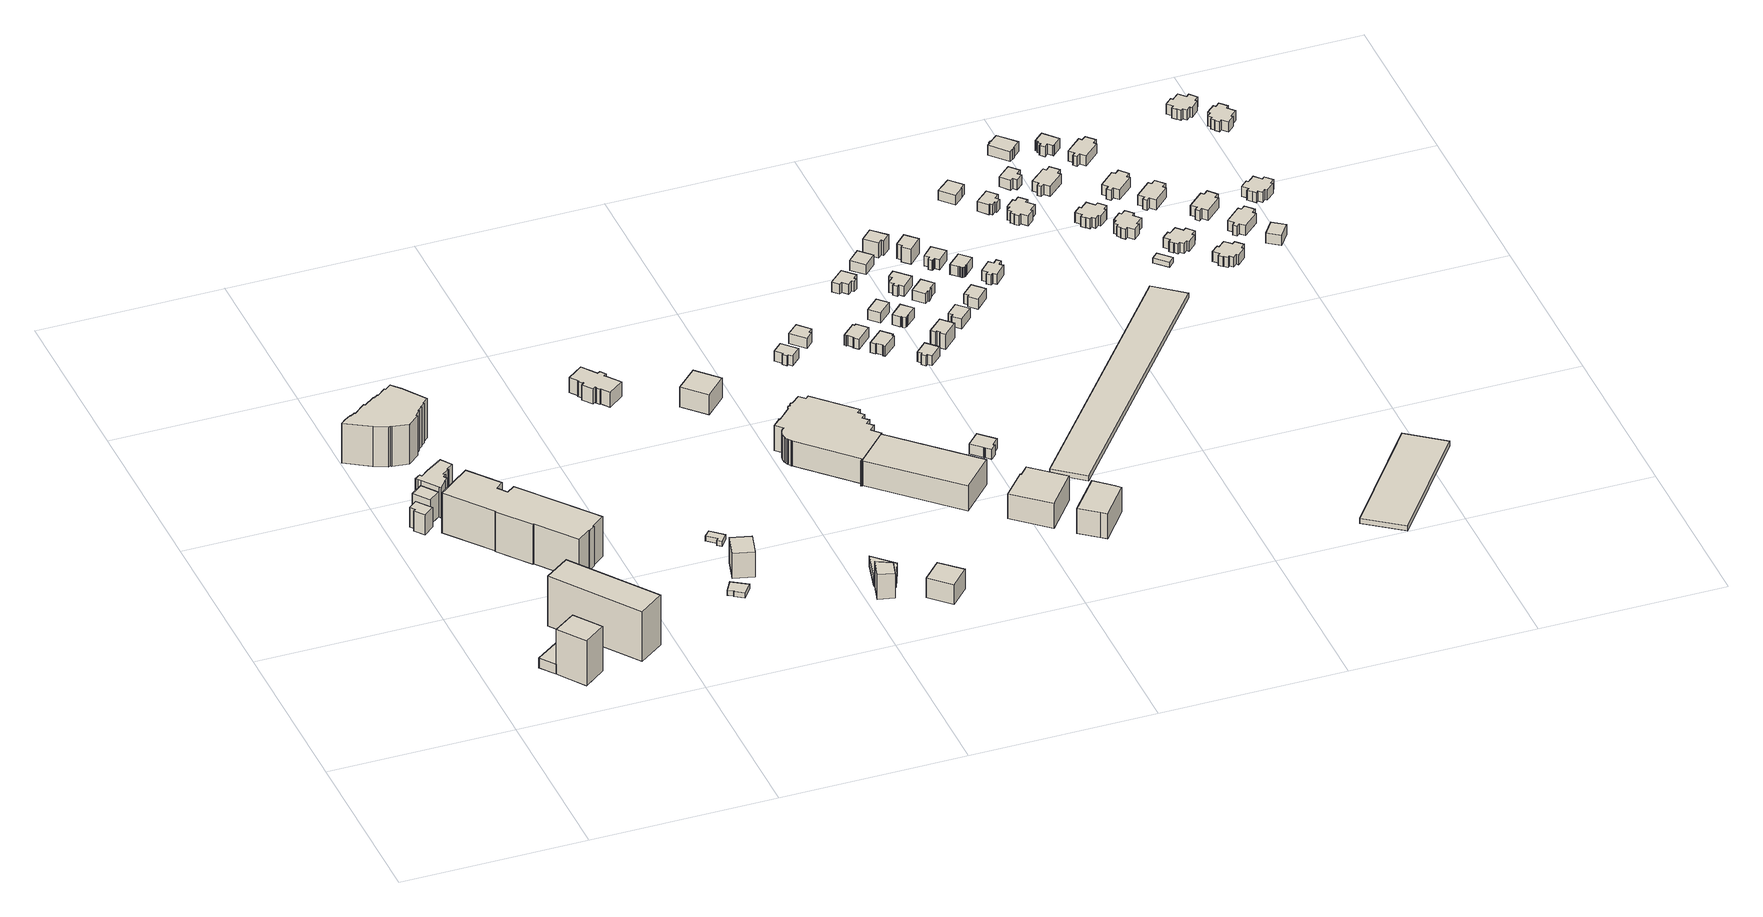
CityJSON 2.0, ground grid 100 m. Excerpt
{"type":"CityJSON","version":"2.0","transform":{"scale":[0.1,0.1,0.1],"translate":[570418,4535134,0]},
"CityObjects":{
"building1":{"type":"Building","geometry":[{"type":"MultiSurface","lod":"1","boundaries":[[[0,1,2,3]],[[0,3,4,5]],[[3,2,6,4]],[[2,1,7,6]],[[1,0,5,7]],[[5,4,6,7]]]}]},
"building2":{"type":"Building","geometry":[{"type":"MultiSurface","lod":"1","boundaries":[[[0,3,8,9]],[[0,9,10,11]],[[9,8,12,10]],[[8,3,13,12]],[[3,0,11,13]],[[11,10,12,13]]]}]},
"building3":{"type":"Building","geometry":[{"type":"MultiSurface","lod":"1","boundaries":[[[14,15,16,17,18,19]],[[14,19,20,21]],[[19,18,22,20]],[[18,17,23,22]],[[17,16,24,23]],[[16,15,25,24]],[[15,14,21,25]],[[21,20,22,23,24,25]]]}]},
"building4":{"type":"Building","geometry":[{"type":"MultiSurface","lod":"1","boundaries":[[[26,27,28,29]],[[26,29,30,31]],[[29,28,32,30]],[[28,27,33,32]],[[27,26,31,33]],[[31,30,32,33]]]}]},
"building5":{"type":"Building","geometry":[{"type":"MultiSurface","lod":"1","boundaries":[[[34,35,36,37]],[[34,37,38,39]],[[37,36,40,38]],[[36,35,41,40]],[[35,34,39,41]],[[39,38,40,41]]]}]},
"building6":{"type":"Building","geometry":[{"type":"MultiSurface","lod":"1","boundaries":[[[42,43,44,45,46,47,48,28,27,49,50,51,52,53,54,55,56,57,58,59]],[[42,59,60,61]],[[59,58,62,60]],[[58,57,63,62]],[[57,56,64,63]],[[56,55,65,64]],[[55,54,66,65]],[[54,53,67,66]],[[53,52,68,67]],[[52,51,69,68]],[[51,50,70,69]],[[50,49,71,70]],[[49,27,72,71]],[[27,28,73,72]],[[28,48,74,73]],[[48,47,75,74]],[[47,46,76,75]],[[46,45,77,76]],[[45,44,78,77]],[[44,43,79,78]],[[43,42,61,79]],[[61,60,62,63,64,65,66,67,68,69,70,71,72,73,74,75,76,77,78,79]]]}]},
"building7":{"type":"Building","geometry":[{"type":"MultiSurface","lod":"1","boundaries":[[[80,81,82,83,84,85,86,87,88,89,90,91,92,93,94,95,96,97,98,99,100,101,102,103,104,105,106,107,108,109,110,111]],[[80,111,112,113]],[[111,110,114,112]],[[110,109,115,114]],[[109,108,116,115]],[[108,107,117,116]],[[107,106,118,117]],[[106,105,119,118]],[[105,104,120,119]],[[104,103,121,120]],[[103,102,122,121]],[[102,101,123,122]],[[101,100,124,123]],[[100,99,125,124]],[[99,98,126,125]],[[98,97,127,126]],[[97,96,128,127]],[[96,95,129,128]],[[95,94,130,129]],[[94,93,131,130]],[[93,92,132,131]],[[92,91,133,132]],[[91,90,134,133]],[[90,89,135,134]],[[89,88,136,135]],[[88,87,137,136]],[[87,86,138,137]],[[86,85,139,138]],[[85,84,140,139]],[[84,83,141,140]],[[83,82,142,141]],[[82,81,143,142]],[[81,80,113,143]],[[113,112,114,115,116,117,118,119,120,121,122,123,124,125,126,127,128,129,130,131,132,133,134,135,136,137,138,139,140,141,142,143]]]}]},
"building8":{"type":"Building","geometry":[{"type":"MultiSurface","lod":"1","boundaries":[[[144,145,146,147,148,149,150,151,152,153,154,155,156,157,158,159]],[[144,159,160,161]],[[159,158,162,160]],[[158,157,163,162]],[[157,156,164,163]],[[156,155,165,164]],[[155,154,166,165]],[[154,153,167,166]],[[153,152,168,167]],[[152,151,169,168]],[[151,150,170,169]],[[150,149,171,170]],[[149,148,172,171]],[[148,147,173,172]],[[147,146,174,173]],[[146,145,175,174]],[[145,144,161,175]],[[161,160,162,163,164,165,166,167,168,169,170,171,172,173,174,175]]]}]},
"building9":{"type":"Building","geometry":[{"type":"MultiSurface","lod":"1","boundaries":[[[176,177,178,179,180,181]],[[176,181,182,183]],[[181,180,184,182]],[[180,179,185,184]],[[179,178,186,185]],[[178,177,187,186]],[[177,176,183,187]],[[183,182,184,185,186,187]]]}]},
"building10":{"type":"Building","geometry":[{"type":"MultiSurface","lod":"1","boundaries":[[[188,189,190,191]],[[188,191,192,193]],[[191,190,194,192]],[[190,189,195,194]],[[189,188,193,195]],[[193,192,194,195]]]}]},
"building11":{"type":"Building","geometry":[{"type":"MultiSurface","lod":"1","boundaries":[[[196,197,198,199,200,201]],[[196,201,202,203]],[[201,200,204,202]],[[200,199,205,204]],[[199,198,206,205]],[[198,197,207,206]],[[197,196,203,207]],[[203,202,204,205,206,207]]]}]},
"building12":{"type":"Building","geometry":[{"type":"MultiSurface","lod":"1","boundaries":[[[208,209,210,211,212,213,214,215,216,217,218,219,220,221,222,223,224,225,226,227]],[[208,227,228,229]],[[227,226,230,228]],[[226,225,231,230]],[[225,224,232,231]],[[224,223,233,232]],[[223,222,234,233]],[[222,221,235,234]],[[221,220,236,235]],[[220,219,237,236]],[[219,218,238,237]],[[218,217,239,238]],[[217,216,240,239]],[[216,215,241,240]],[[215,214,242,241]],[[214,213,243,242]],[[213,212,244,243]],[[212,211,245,244]],[[211,210,246,245]],[[210,209,247,246]],[[209,208,229,247]],[[229,228,230,231,232,233,234,235,236,237,238,239,240,241,242,243,244,245,246,247]]]}]},
"building13":{"type":"Building","geometry":[{"type":"MultiSurface","lod":"1","boundaries":[[[248,249,250,251]],[[248,251,252,253]],[[251,250,254,252]],[[250,249,255,254]],[[249,248,253,255]],[[253,252,254,255]]]}]},
"building14":{"type":"Building","geometry":[{"type":"MultiSurface","lod":"1","boundaries":[[[256,257,258,259,248,251]],[[256,251,260,261]],[[251,248,262,260]],[[248,259,263,262]],[[259,258,264,263]],[[258,257,265,264]],[[257,256,261,265]],[[261,260,262,263,264,265]]]}]},
"building15":{"type":"Building","geometry":[{"type":"MultiSurface","lod":"1","boundaries":[[[266,267,268,269]],[[266,269,270,271]],[[269,268,272,270]],[[268,267,273,272]],[[267,266,271,273]],[[271,270,272,273]]]}]},
"building16":{"type":"Building","geometry":[{"type":"MultiSurface","lod":"1","boundaries":[[[274,275,276,277]],[[274,277,278,279]],[[277,276,280,278]],[[276,275,281,280]],[[275,274,279,281]],[[279,278,280,281]]]}]},
"building17":{"type":"Building","geometry":[{"type":"MultiSurface","lod":"1","boundaries":[[[282,283,284,285,286,287,288,289,290,291,292,293,294,295,296,297,298,299,300,301,302,303,304,305,306,307,308,309,310,311,312,313,314,315,316,317,318,319,320,321,322,323,324]],[[282,324,325,326]],[[324,323,327,325]],[[323,322,328,327]],[[322,321,329,328]],[[321,320,330,329]],[[320,319,331,330]],[[319,318,332,331]],[[318,317,333,332]],[[317,316,334,333]],[[316,315,335,334]],[[315,314,336,335]],[[314,313,337,336]],[[313,312,338,337]],[[312,311,339,338]],[[311,310,340,339]],[[310,309,341,340]],[[309,308,342,341]],[[308,307,343,342]],[[307,306,344,343]],[[306,305,345,344]],[[305,304,346,345]],[[304,303,347,346]],[[303,302,348,347]],[[302,301,349,348]],[[301,300,350,349]],[[300,299,351,350]],[[299,298,352,351]],[[298,297,353,352]],[[297,296,354,353]],[[296,295,355,354]],[[295,294,356,355]],[[294,293,357,356]],[[293,292,358,357]],[[292,291,359,358]],[[291,290,360,359]],[[290,289,361,360]],[[289,288,362,361]],[[288,287,363,362]],[[287,286,364,363]],[[286,285,365,364]],[[285,284,366,365]],[[284,283,367,366]],[[283,282,326,367]],[[326,325,327,328,329,330,331,332,333,334,335,336,337,338,339,340,341,342,343,344,345,346,347,348,349,350,351,352,353,354,355,356,357,358,359,360,361,362,363,364,365,366,367]]]}]},
"building18":{"type":"Building","geometry":[{"type":"MultiSurface","lod":"1","boundaries":[[[321,320,368,369,370,371]],[[321,371,372,329]],[[371,370,373,372]],[[370,369,374,373]],[[369,368,375,374]],[[368,320,330,375]],[[320,321,329,330]],[[329,372,373,374,375,330]]]}]},
"building19":{"type":"Building","geometry":[{"type":"MultiSurface","lod":"1","boundaries":[[[376,377,378,379,380,381,382,383]],[[376,383,384,385]],[[383,382,386,384]],[[382,381,387,386]],[[381,380,388,387]],[[380,379,389,388]],[[379,378,390,389]],[[378,377,391,390]],[[377,376,385,391]],[[385,384,386,387,388,389,390,391]]]}]},
"building20":{"type":"Building","geometry":[{"type":"MultiSurface","lod":"1","boundaries":[[[392,393,394,395,396,397]],[[392,397,398,399]],[[397,396,400,398]],[[396,395,401,400]],[[395,394,402,401]],[[394,393,403,402]],[[393,392,399,403]],[[399,398,400,401,402,403]]]}]},
"building21":{"type":"Building","geometry":[{"type":"MultiSurface","lod":"1","boundaries":[[[404,405,406,407,408,409]],[[404,409,410,411]],[[409,408,412,410]],[[408,407,413,412]],[[407,406,414,413]],[[406,405,415,414]],[[405,404,411,415]],[[411,410,412,413,414,415]]]}]},
"building22":{"type":"Building","geometry":[{"type":"MultiSurface","lod":"1","boundaries":[[[416,417,418,419,420,421,422,423,424,425]],[[416,425,426,427]],[[425,424,428,426]],[[424,423,429,428]],[[423,422,430,429]],[[422,421,431,430]],[[421,420,432,431]],[[420,419,433,432]],[[419,418,434,433]],[[418,417,435,434]],[[417,416,427,435]],[[427,426,428,429,430,431,432,433,434,435]]]}]},
"building23":{"type":"Building","geometry":[{"type":"MultiSurface","lod":"1","boundaries":[[[436,437,438,439,440,441,442,443,444,445,446,447]],[[436,447,448,449]],[[447,446,450,448]],[[446,445,451,450]],[[445,444,452,451]],[[444,443,453,452]],[[443,442,454,453]],[[442,441,455,454]],[[441,440,456,455]],[[440,439,457,456]],[[439,438,458,457]],[[438,437,459,458]],[[437,436,449,459]],[[449,448,450,451,452,453,454,455,456,457,458,459]]]}]},
"building24":{"type":"Building","geometry":[{"type":"MultiSurface","lod":"1","boundaries":[[[460,461,462,463,464,465]],[[460,465,466,467]],[[465,464,468,466]],[[464,463,469,468]],[[463,462,470,469]],[[462,461,471,470]],[[461,460,467,471]],[[467,466,468,469,470,471]]]}]},
"building25":{"type":"Building","geometry":[{"type":"MultiSurface","lod":"1","boundaries":[[[472,473,474,475,476,477,478,479,480,481,482,483]],[[472,483,484,485]],[[483,482,486,484]],[[482,481,487,486]],[[481,480,488,487]],[[480,479,489,488]],[[479,478,490,489]],[[478,477,491,490]],[[477,476,492,491]],[[476,475,493,492]],[[475,474,494,493]],[[474,473,495,494]],[[473,472,485,495]],[[485,484,486,487,488,489,490,491,492,493,494,495]]]}]},
"building26":{"type":"Building","geometry":[{"type":"MultiSurface","lod":"1","boundaries":[[[496,497,498,499,500,501,502,503,504,505]],[[496,505,506,507]],[[505,504,508,506]],[[504,503,509,508]],[[503,502,510,509]],[[502,501,511,510]],[[501,500,512,511]],[[500,499,513,512]],[[499,498,514,513]],[[498,497,515,514]],[[497,496,507,515]],[[507,506,508,509,510,511,512,513,514,515]]]}]},
"building27":{"type":"Building","geometry":[{"type":"MultiSurface","lod":"1","boundaries":[[[516,517,518,519]],[[516,519,520,521]],[[519,518,522,520]],[[518,517,523,522]],[[517,516,521,523]],[[521,520,522,523]]]}]},
"building28":{"type":"Building","geometry":[{"type":"MultiSurface","lod":"1","boundaries":[[[524,525,526,527,528,529,530,531,532,533]],[[524,533,534,535]],[[533,532,536,534]],[[532,531,537,536]],[[531,530,538,537]],[[530,529,539,538]],[[529,528,540,539]],[[528,527,541,540]],[[527,526,542,541]],[[526,525,543,542]],[[525,524,535,543]],[[535,534,536,537,538,539,540,541,542,543]]]}]},
"building29":{"type":"Building","geometry":[{"type":"MultiSurface","lod":"1","boundaries":[[[544,545,546,547,548,549,550,551,552,553]],[[544,553,554,555]],[[553,552,556,554]],[[552,551,557,556]],[[551,550,558,557]],[[550,549,559,558]],[[549,548,560,559]],[[548,547,561,560]],[[547,546,562,561]],[[546,545,563,562]],[[545,544,555,563]],[[555,554,556,557,558,559,560,561,562,563]]]}]},
"building30":{"type":"Building","geometry":[{"type":"MultiSurface","lod":"1","boundaries":[[[564,565,566,567,568,569,570,571]],[[564,571,572,573]],[[571,570,574,572]],[[570,569,575,574]],[[569,568,576,575]],[[568,567,577,576]],[[567,566,578,577]],[[566,565,579,578]],[[565,564,573,579]],[[573,572,574,575,576,577,578,579]]]}]},
"building31":{"type":"Building","geometry":[{"type":"MultiSurface","lod":"1","boundaries":[[[580,581,582,583]],[[580,583,584,585]],[[583,582,586,584]],[[582,581,587,586]],[[581,580,585,587]],[[585,584,586,587]]]}]},
"building32":{"type":"Building","geometry":[{"type":"MultiSurface","lod":"1","boundaries":[[[588,589,590,591,592,593,594,595,596,597]],[[588,597,598,599]],[[597,596,600,598]],[[596,595,601,600]],[[595,594,602,601]],[[594,593,603,602]],[[593,592,604,603]],[[592,591,605,604]],[[591,590,606,605]],[[590,589,607,606]],[[589,588,599,607]],[[599,598,600,601,602,603,604,605,606,607]]]}]},
"building33":{"type":"Building","geometry":[{"type":"MultiSurface","lod":"1","boundaries":[[[608,609,610,611,612,613,614,615]],[[608,615,616,617]],[[615,614,618,616]],[[614,613,619,618]],[[613,612,620,619]],[[612,611,621,620]],[[611,610,622,621]],[[610,609,623,622]],[[609,608,617,623]],[[617,616,618,619,620,621,622,623]]]}]},
"building34":{"type":"Building","geometry":[{"type":"MultiSurface","lod":"1","boundaries":[[[624,625,626,627,628,629]],[[624,629,630,631]],[[629,628,632,630]],[[628,627,633,632]],[[627,626,634,633]],[[626,625,635,634]],[[625,624,631,635]],[[631,630,632,633,634,635]]]}]},
"building35":{"type":"Building","geometry":[{"type":"MultiSurface","lod":"1","boundaries":[[[636,637,638,639,640,641]],[[636,641,642,643]],[[641,640,644,642]],[[640,639,645,644]],[[639,638,646,645]],[[638,637,647,646]],[[637,636,643,647]],[[643,642,644,645,646,647]]]}]},
"building36":{"type":"Building","geometry":[{"type":"MultiSurface","lod":"1","boundaries":[[[648,649,650,651,652,653]],[[648,653,654,655]],[[653,652,656,654]],[[652,651,657,656]],[[651,650,658,657]],[[650,649,659,658]],[[649,648,655,659]],[[655,654,656,657,658,659]]]}]},
"building37":{"type":"Building","geometry":[{"type":"MultiSurface","lod":"1","boundaries":[[[660,661,662,663,664,665]],[[660,665,666,667]],[[665,664,668,666]],[[664,663,669,668]],[[663,662,670,669]],[[662,661,671,670]],[[661,660,667,671]],[[667,666,668,669,670,671]]]}]},
"building38":{"type":"Building","geometry":[{"type":"MultiSurface","lod":"1","boundaries":[[[672,673,674,675,676,677,678,679,680,681,682,683,684,685]],[[672,685,686,687]],[[685,684,688,686]],[[684,683,689,688]],[[683,682,690,689]],[[682,681,691,690]],[[681,680,692,691]],[[680,679,693,692]],[[679,678,694,693]],[[678,677,695,694]],[[677,676,696,695]],[[676,675,697,696]],[[675,674,698,697]],[[674,673,699,698]],[[673,672,687,699]],[[687,686,688,689,690,691,692,693,694,695,696,697,698,699]]]}]},
"building39":{"type":"Building","geometry":[{"type":"MultiSurface","lod":"1","boundaries":[[[700,701,702,703,704,705,706,707,708,709,710,711,712,713,714,715,716]],[[700,716,717,718]],[[716,715,719,717]],[[715,714,720,719]],[[714,713,721,720]],[[713,712,722,721]],[[712,711,723,722]],[[711,710,724,723]],[[710,709,725,724]],[[709,708,726,725]],[[708,707,727,726]],[[707,706,728,727]],[[706,705,729,728]],[[705,704,730,729]],[[704,703,731,730]],[[703,702,732,731]],[[702,701,733,732]],[[701,700,718,733]],[[718,717,719,720,721,722,723,724,725,726,727,728,729,730,731,732,733]]]}]},
"building40":{"type":"Building","geometry":[{"type":"MultiSurface","lod":"1","boundaries":[[[734,735,736,737]],[[734,737,738,739]],[[737,736,740,738]],[[736,735,741,740]],[[735,734,739,741]],[[739,738,740,741]]]}]},
"building41":{"type":"Building","geometry":[{"type":"MultiSurface","lod":"1","boundaries":[[[742,743,744,745,746,747,748,749,750,751,752,753,754,755]],[[742,755,756,757]],[[755,754,758,756]],[[754,753,759,758]],[[753,752,760,759]],[[752,751,761,760]],[[751,750,762,761]],[[750,749,763,762]],[[749,748,764,763]],[[748,747,765,764]],[[747,746,766,765]],[[746,745,767,766]],[[745,744,768,767]],[[744,743,769,768]],[[743,742,757,769]],[[757,756,758,759,760,761,762,763,764,765,766,767,768,769]]]}]},
"building42":{"type":"Building","geometry":[{"type":"MultiSurface","lod":"1","boundaries":[[[770,771,772,773,774,775]],[[770,775,776,777]],[[775,774,778,776]],[[774,773,779,778]],[[773,772,780,779]],[[772,771,781,780]],[[771,770,777,781]],[[777,776,778,779,780,781]]]}]},
"building43":{"type":"Building","geometry":[{"type":"MultiSurface","lod":"1","boundaries":[[[782,783,784,785,786,787,788,789,790,791]],[[782,791,792,793]],[[791,790,794,792]],[[790,789,795,794]],[[789,788,796,795]],[[788,787,797,796]],[[787,786,798,797]],[[786,785,799,798]],[[785,784,800,799]],[[784,783,801,800]],[[783,782,793,801]],[[793,792,794,795,796,797,798,799,800,801]]]}]},
"building44":{"type":"Building","geometry":[{"type":"MultiSurface","lod":"1","boundaries":[[[802,803,804,805,806,807,808,809,810,811,812,813,814,815,816,817,818,819]],[[802,819,820,821]],[[819,818,822,820]],[[818,817,823,822]],[[817,816,824,823]],[[816,815,825,824]],[[815,814,826,825]],[[814,813,827,826]],[[813,812,828,827]],[[812,811,829,828]],[[811,810,830,829]],[[810,809,831,830]],[[809,808,832,831]],[[808,807,833,832]],[[807,806,834,833]],[[806,805,835,834]],[[805,804,836,835]],[[804,803,837,836]],[[803,802,821,837]],[[821,820,822,823,824,825,826,827,828,829,830,831,832,833,834,835,836,837]]]}]},
"building45":{"type":"Building","geometry":[{"type":"MultiSurface","lod":"1","boundaries":[[[838,839,840,841]],[[838,841,842,843]],[[841,840,844,842]],[[840,839,845,844]],[[839,838,843,845]],[[843,842,844,845]]]}]},
"building46":{"type":"Building","geometry":[{"type":"MultiSurface","lod":"1","boundaries":[[[846,847,848,849,850,851,852,853]],[[846,853,854,855]],[[853,852,856,854]],[[852,851,857,856]],[[851,850,858,857]],[[850,849,859,858]],[[849,848,860,859]],[[848,847,861,860]],[[847,846,855,861]],[[855,854,856,857,858,859,860,861]]]}]},
"building47":{"type":"Building","geometry":[{"type":"MultiSurface","lod":"1","boundaries":[[[862,863,864,865,866,867,868,869,870,871,872,873]],[[862,873,874,875]],[[873,872,876,874]],[[872,871,877,876]],[[871,870,878,877]],[[870,869,879,878]],[[869,868,880,879]],[[868,867,881,880]],[[867,866,882,881]],[[866,865,883,882]],[[865,864,884,883]],[[864,863,885,884]],[[863,862,875,885]],[[875,874,876,877,878,879,880,881,882,883,884,885]]]}]},
"building48":{"type":"Building","geometry":[{"type":"MultiSurface","lod":"1","boundaries":[[[886,887,888,889,890,891,892,893,894,895,896,897,898,899,900,901,902,903]],[[886,903,904,905]],[[903,902,906,904]],[[902,901,907,906]],[[901,900,908,907]],[[900,899,909,908]],[[899,898,910,909]],[[898,897,911,910]],[[897,896,912,911]],[[896,895,913,912]],[[895,894,914,913]],[[894,893,915,914]],[[893,892,916,915]],[[892,891,917,916]],[[891,890,918,917]],[[890,889,919,918]],[[889,888,920,919]],[[888,887,921,920]],[[887,886,905,921]],[[905,904,906,907,908,909,910,911,912,913,914,915,916,917,918,919,920,921]]]}]},
"building49":{"type":"Building","geometry":[{"type":"MultiSurface","lod":"1","boundaries":[[[922,923,924,925,926,927,928,929,930,931,932,933]],[[922,933,934,935]],[[933,932,936,934]],[[932,931,937,936]],[[931,930,938,937]],[[930,929,939,938]],[[929,928,940,939]],[[928,927,941,940]],[[927,926,942,941]],[[926,925,943,942]],[[925,924,944,943]],[[924,923,945,944]],[[923,922,935,945]],[[935,934,936,937,938,939,940,941,942,943,944,945]]]}]},
"building50":{"type":"Building","geometry":[{"type":"MultiSurface","lod":"1","boundaries":[[[946,947,948,949]],[[946,949,950,951]],[[949,948,952,950]],[[948,947,953,952]],[[947,946,951,953]],[[951,950,952,953]]]}]},
"building51":{"type":"Building","geometry":[{"type":"MultiSurface","lod":"1","boundaries":[[[954,955,956,957,958,959,960,961,962,963,964,965,966,967,968,969,970,971]],[[954,971,972,973]],[[971,970,974,972]],[[970,969,975,974]],[[969,968,976,975]],[[968,967,977,976]],[[967,966,978,977]],[[966,965,979,978]],[[965,964,980,979]],[[964,963,981,980]],[[963,962,982,981]],[[962,961,983,982]],[[961,960,984,983]],[[960,959,985,984]],[[959,958,986,985]],[[958,957,987,986]],[[957,956,988,987]],[[956,955,989,988]],[[955,954,973,989]],[[973,972,974,975,976,977,978,979,980,981,982,983,984,985,986,987,988,989]]]}]},
"building52":{"type":"Building","geometry":[{"type":"MultiSurface","lod":"1","boundaries":[[[990,991,992,993,994,995,996,997,998,999,1000,1001,1002]],[[990,1002,1003,1004]],[[1002,1001,1005,1003]],[[1001,1000,1006,1005]],[[1000,999,1007,1006]],[[999,998,1008,1007]],[[998,997,1009,1008]],[[997,996,1010,1009]],[[996,995,1011,1010]],[[995,994,1012,1011]],[[994,993,1013,1012]],[[993,992,1014,1013]],[[992,991,1015,1014]],[[991,990,1004,1015]],[[1004,1003,1005,1006,1007,1008,1009,1010,1011,1012,1013,1014,1015]]]}]},
"building53":{"type":"Building","geometry":[{"type":"MultiSurface","lod":"1","boundaries":[[[1016,1017,1018,1019,1020,1021,1022,1023,1024,1025,1026,1027,1028,1029,1030,1031,1032,1033]],[[1016,1033,1034,1035]],[[1033,1032,1036,1034]],[[1032,1031,1037,1036]],[[1031,1030,1038,1037]],[[1030,1029,1039,1038]],[[1029,1028,1040,1039]],[[1028,1027,1041,1040]],[[1027,1026,1042,1041]],[[1026,1025,1043,1042]],[[1025,1024,1044,1043]],[[1024,1023,1045,1044]],[[1023,1022,1046,1045]],[[1022,1021,1047,1046]],[[1021,1020,1048,1047]],[[1020,1019,1049,1048]],[[1019,1018,1050,1049]],[[1018,1017,1051,1050]],[[1017,1016,1035,1051]],[[1035,1034,1036,1037,1038,1039,1040,1041,1042,1043,1044,1045,1046,1047,1048,1049,1050,1051]]]}]},
"building54":{"type":"Building","geometry":[{"type":"MultiSurface","lod":"1","boundaries":[[[1052,1053,1054,1055,1056,1057,1058,1059,1060,1061,1062,1063]],[[1052,1063,1064,1065]],[[1063,1062,1066,1064]],[[1062,1061,1067,1066]],[[1061,1060,1068,1067]],[[1060,1059,1069,1068]],[[1059,1058,1070,1069]],[[1058,1057,1071,1070]],[[1057,1056,1072,1071]],[[1056,1055,1073,1072]],[[1055,1054,1074,1073]],[[1054,1053,1075,1074]],[[1053,1052,1065,1075]],[[1065,1064,1066,1067,1068,1069,1070,1071,1072,1073,1074,1075]]]}]},
"building55":{"type":"Building","geometry":[{"type":"MultiSurface","lod":"1","boundaries":[[[1076,1077,1078,1079,1080,1081,1082,1083,1084,1085,1086,1087]],[[1076,1087,1088,1089]],[[1087,1086,1090,1088]],[[1086,1085,1091,1090]],[[1085,1084,1092,1091]],[[1084,1083,1093,1092]],[[1083,1082,1094,1093]],[[1082,1081,1095,1094]],[[1081,1080,1096,1095]],[[1080,1079,1097,1096]],[[1079,1078,1098,1097]],[[1078,1077,1099,1098]],[[1077,1076,1089,1099]],[[1089,1088,1090,1091,1092,1093,1094,1095,1096,1097,1098,1099]]]}]},
"building56":{"type":"Building","geometry":[{"type":"MultiSurface","lod":"1","boundaries":[[[1100,1101,1102,1103,1104,1105,1106,1107,1108,1109,1110,1111,1112,1113,1114,1115,1116,1117]],[[1100,1117,1118,1119]],[[1117,1116,1120,1118]],[[1116,1115,1121,1120]],[[1115,1114,1122,1121]],[[1114,1113,1123,1122]],[[1113,1112,1124,1123]],[[1112,1111,1125,1124]],[[1111,1110,1126,1125]],[[1110,1109,1127,1126]],[[1109,1108,1128,1127]],[[1108,1107,1129,1128]],[[1107,1106,1130,1129]],[[1106,1105,1131,1130]],[[1105,1104,1132,1131]],[[1104,1103,1133,1132]],[[1103,1102,1134,1133]],[[1102,1101,1135,1134]],[[1101,1100,1119,1135]],[[1119,1118,1120,1121,1122,1123,1124,1125,1126,1127,1128,1129,1130,1131,1132,1133,1134,1135]]]}]},
"building57":{"type":"Building","geometry":[{"type":"MultiSurface","lod":"1","boundaries":[[[1136,1137,1138,1139,1140,1141,1142,1143,1144,1145,1146,1147]],[[1136,1147,1148,1149]],[[1147,1146,1150,1148]],[[1146,1145,1151,1150]],[[1145,1144,1152,1151]],[[1144,1143,1153,1152]],[[1143,1142,1154,1153]],[[1142,1141,1155,1154]],[[1141,1140,1156,1155]],[[1140,1139,1157,1156]],[[1139,1138,1158,1157]],[[1138,1137,1159,1158]],[[1137,1136,1149,1159]],[[1149,1148,1150,1151,1152,1153,1154,1155,1156,1157,1158,1159]]]}]},
"building58":{"type":"Building","geometry":[{"type":"MultiSurface","lod":"1","boundaries":[[[1160,1161,1162,1163,1164,1165,1166,1167,1168,1169,1170,1171]],[[1160,1171,1172,1173]],[[1171,1170,1174,1172]],[[1170,1169,1175,1174]],[[1169,1168,1176,1175]],[[1168,1167,1177,1176]],[[1167,1166,1178,1177]],[[1166,1165,1179,1178]],[[1165,1164,1180,1179]],[[1164,1163,1181,1180]],[[1163,1162,1182,1181]],[[1162,1161,1183,1182]],[[1161,1160,1173,1183]],[[1173,1172,1174,1175,1176,1177,1178,1179,1180,1181,1182,1183]]]}]},
"building59":{"type":"Building","geometry":[{"type":"MultiSurface","lod":"1","boundaries":[[[1184,1185,1186,1187,1188,1189,1190,1191,1192,1193,1194,1195]],[[1184,1195,1196,1197]],[[1195,1194,1198,1196]],[[1194,1193,1199,1198]],[[1193,1192,1200,1199]],[[1192,1191,1201,1200]],[[1191,1190,1202,1201]],[[1190,1189,1203,1202]],[[1189,1188,1204,1203]],[[1188,1187,1205,1204]],[[1187,1186,1206,1205]],[[1186,1185,1207,1206]],[[1185,1184,1197,1207]],[[1197,1196,1198,1199,1200,1201,1202,1203,1204,1205,1206,1207]]]}]},
"building60":{"type":"Building","geometry":[{"type":"MultiSurface","lod":"1","boundaries":[[[1208,1209,1210,1211,1212]],[[1208,1212,1213,1214]],[[1212,1211,1215,1213]],[[1211,1210,1216,1215]],[[1210,1209,1217,1216]],[[1209,1208,1214,1217]],[[1214,1213,1215,1216,1217]]]}]},
"building61":{"type":"Building","geometry":[{"type":"MultiSurface","lod":"1","boundaries":[[[1218,1219,1220,1221,1222,1223,1224,1225,1226,1227,1228,1229,1230,1231,1232,1233,1234,1235]],[[1218,1235,1236,1237]],[[1235,1234,1238,1236]],[[1234,1233,1239,1238]],[[1233,1232,1240,1239]],[[1232,1231,1241,1240]],[[1231,1230,1242,1241]],[[1230,1229,1243,1242]],[[1229,1228,1244,1243]],[[1228,1227,1245,1244]],[[1227,1226,1246,1245]],[[1226,1225,1247,1246]],[[1225,1224,1248,1247]],[[1224,1223,1249,1248]],[[1223,1222,1250,1249]],[[1222,1221,1251,1250]],[[1221,1220,1252,1251]],[[1220,1219,1253,1252]],[[1219,1218,1237,1253]],[[1237,1236,1238,1239,1240,1241,1242,1243,1244,1245,1246,1247,1248,1249,1250,1251,1252,1253]]]}]},
"building62":{"type":"Building","geometry":[{"type":"MultiSurface","lod":"1","boundaries":[[[1254,1255,1256,1257,1258,1259,1260,1261,1262,1263,1264,1265,1266,1267,1268,1269,1270,1271]],[[1254,1271,1272,1273]],[[1271,1270,1274,1272]],[[1270,1269,1275,1274]],[[1269,1268,1276,1275]],[[1268,1267,1277,1276]],[[1267,1266,1278,1277]],[[1266,1265,1279,1278]],[[1265,1264,1280,1279]],[[1264,1263,1281,1280]],[[1263,1262,1282,1281]],[[1262,1261,1283,1282]],[[1261,1260,1284,1283]],[[1260,1259,1285,1284]],[[1259,1258,1286,1285]],[[1258,1257,1287,1286]],[[1257,1256,1288,1287]],[[1256,1255,1289,1288]],[[1255,1254,1273,1289]],[[1273,1272,1274,1275,1276,1277,1278,1279,1280,1281,1282,1283,1284,1285,1286,1287,1288,1289]]]}]},
"building63":{"type":"Building","geometry":[{"type":"MultiSurface","lod":"1","boundaries":[[[1290,1291,1292,1293,1294,1295,1296,1297,1298,1299,1300,1301,1302,1303,1304,1305,1306,1307,1308]],[[1290,1308,1309,1310]],[[1308,1307,1311,1309]],[[1307,1306,1312,1311]],[[1306,1305,1313,1312]],[[1305,1304,1314,1313]],[[1304,1303,1315,1314]],[[1303,1302,1316,1315]],[[1302,1301,1317,1316]],[[1301,1300,1318,1317]],[[1300,1299,1319,1318]],[[1299,1298,1320,1319]],[[1298,1297,1321,1320]],[[1297,1296,1322,1321]],[[1296,1295,1323,1322]],[[1295,1294,1324,1323]],[[1294,1293,1325,1324]],[[1293,1292,1326,1325]],[[1292,1291,1327,1326]],[[1291,1290,1310,1327]],[[1310,1309,1311,1312,1313,1314,1315,1316,1317,1318,1319,1320,1321,1322,1323,1324,1325,1326,1327]]]}]}
},
"vertices":[
[353,369,0],[294,450,0],[415,536,0],[473,455,0],[473,455,60],[353,369,60],[415,536,60],[294,450,60],
[577,312,0],[458,223,0],[458,223,270],[353,369,270],[577,312,270],[473,455,270],
[173,1826,0],[232,1748,0],[174,1699,0],[133,1753,0],[146,1763,0],[127,1789,0],[127,1789,120],[173,1826,120],[146,1763,120],[133,1753,120],[174,1699,120],[232,1748,120],
[165,1853,0],[229,1902,0],[290,1819,0],[227,1771,0],[227,1771,150],[165,1853,150],[290,1819,150],[229,1902,150],
[787,318,0],[461,766,0],[596,864,0],[923,417,0],[923,417,300],[787,318,300],[596,864,300],[461,766,300],
[353,1916,0],[360,1905,0],[345,1894,0],[357,1876,0],[337,1859,0],[340,1856,0],[299,1806,0],[218,1916,0],[210,1927,0],[240,1949,0],[249,1937,0],[289,1970,0],[382,2033,0],[422,1975,0],[385,1949,0],[391,1940,0],[388,1937,0],[385,1939,0],[385,1939,180],[353,1916,180],[388,1937,180],[391,1940,180],[385,1949,180],[422,1975,180],[382,2033,180],[289,1970,180],[249,1937,180],[240,1949,180],[210,1927,180],[218,1916,180],[229,1902,180],[290,1819,180],[299,1806,180],[340,1856,180],[337,1859,180],[357,1876,180],[345,1894,180],[360,1905,180],
[309,2613,0],[314,2607,0],[347,2634,0],[391,2584,0],[476,2462,0],[445,2433,0],[448,2429,0],[423,2407,0],[426,2404,0],[400,2383,0],[404,2379,0],[374,2347,0],[381,2341,0],[318,2288,0],[228,2301,0],[222,2307,0],[214,2302,0],[142,2334,0],[8,2415,0],[36,2439,0],[73,2463,0],[76,2459,0],[98,2475,0],[102,2471,0],[168,2525,0],[172,2519,0],[200,2542,0],[202,2540,0],[233,2565,0],[237,2561,0],[257,2577,0],[261,2573,0],[261,2573,240],[309,2613,240],[257,2577,240],[237,2561,240],[233,2565,240],[202,2540,240],[200,2542,240],[172,2519,240],[168,2525,240],[102,2471,240],[98,2475,240],[76,2459,240],[73,2463,240],[36,2439,240],[8,2415,240],[142,2334,240],[214,2302,240],[222,2307,240],[228,2301,240],[318,2288,240],[381,2341,240],[374,2347,240],[404,2379,240],[400,2383,240],[426,2404,240],[423,2407,240],[448,2429,240],[445,2433,240],[476,2462,240],[391,2584,240],[347,2634,240],[314,2607,240],
[747,1078,0],[585,1280,0],[581,1277,0],[445,1446,0],[449,1449,0],[258,1688,0],[436,1827,0],[567,1663,0],[526,1629,0],[564,1580,0],[608,1614,0],[925,1219,0],[853,1160,0],[855,1156,0],[822,1130,0],[818,1134,0],[818,1134,240],[747,1078,240],[822,1130,240],[855,1156,240],[853,1160,240],[925,1219,240],[608,1614,240],[564,1580,240],[526,1629,240],[567,1663,240],[436,1827,240],[258,1688,240],[449,1449,240],[445,1446,240],[581,1277,240],[585,1280,240],
[1454,639,0],[1404,669,0],[1407,673,0],[1378,692,0],[1416,755,0],[1501,700,0],[1501,700,30],[1454,639,30],[1416,755,30],[1378,692,30],[1407,673,30],[1404,669,30],
[1563,787,0],[1452,816,0],[1487,949,0],[1598,919,0],[1598,919,150],[1563,787,150],[1487,949,150],[1452,816,150],
[1492,1116,0],[1443,1161,0],[1473,1195,0],[1540,1135,0],[1504,1087,0],[1481,1106,0],[1481,1106,30],[1492,1116,30],[1504,1087,30],[1540,1135,30],[1473,1195,30],[1443,1161,30],
[1435,2527,0],[1496,2447,0],[1410,2383,0],[1378,2427,0],[1373,2423,0],[1358,2443,0],[1362,2448,0],[1359,2452,0],[1342,2439,0],[1302,2492,0],[1319,2506,0],[1317,2509,0],[1310,2506,0],[1295,2526,0],[1300,2530,0],[1267,2573,0],[1353,2638,0],[1411,2558,0],[1426,2568,0],[1449,2537,0],[1449,2537,90],[1435,2527,90],[1426,2568,90],[1411,2558,90],[1353,2638,90],[1267,2573,90],[1300,2530,90],[1295,2526,90],[1310,2506,90],[1317,2509,90],[1319,2506,90],[1302,2492,90],[1342,2439,90],[1359,2452,90],[1362,2448,90],[1358,2443,90],[1373,2423,90],[1378,2427,90],[1410,2383,90],[1496,2447,90],
[2163,462,0],[2140,374,0],[2055,396,0],[2082,505,0],[2082,505,150],[2163,462,150],[2055,396,150],[2140,374,150],
[2078,507,0],[2119,675,0],[2225,568,0],[2176,455,0],[2082,505,60],[2078,507,60],[2163,462,60],[2176,455,60],[2225,568,60],[2119,675,60],
[2490,322,0],[2393,218,0],[2285,322,0],[2381,425,0],[2381,425,120],[2490,322,120],[2285,322,120],[2393,218,120],
[1731,2265,0],[1843,2375,0],[1954,2261,0],[1842,2151,0],[1842,2151,120],[1731,2265,120],[1954,2261,120],[1843,2375,120],
[2069,1601,0],[2068,1599,0],[2064,1603,0],[2065,1605,0],[2055,1618,0],[2051,1626,0],[2048,1633,0],[2044,1647,0],[2042,1663,0],[2044,1675,0],[2047,1688,0],[2052,1700,0],[2057,1708,0],[2068,1718,0],[2033,1754,0],[2075,1796,0],[2073,1798,0],[2074,1799,0],[2079,1794,0],[2149,1864,0],[2149,1875,0],[2157,1883,0],[2168,1884,0],[2169,1895,0],[2177,1902,0],[2188,1903,0],[2232,1944,0],[2262,1914,0],[2278,1930,0],[2477,1731,0],[2457,1711,0],[2483,1684,0],[2460,1661,0],[2488,1633,0],[2465,1610,0],[2493,1582,0],[2462,1551,0],[2504,1507,0],[2498,1501,0],[2327,1321,0],[2326,1320,0],[2322,1323,0],[2335,1336,0],[2335,1336,150],[2069,1601,150],[2322,1323,150],[2326,1320,150],[2327,1321,150],[2498,1501,150],[2504,1507,150],[2462,1551,150],[2493,1582,150],[2465,1610,150],[2488,1633,150],[2460,1661,150],[2483,1684,150],[2457,1711,150],[2477,1731,150],[2278,1930,150],[2262,1914,150],[2232,1944,150],[2188,1903,150],[2177,1902,150],[2169,1895,150],[2168,1884,150],[2157,1883,150],[2149,1875,150],[2149,1864,150],[2079,1794,150],[2074,1799,150],[2073,1798,150],[2075,1796,150],[2033,1754,150],[2068,1718,150],[2057,1708,150],[2052,1700,150],[2047,1688,150],[2044,1675,150],[2042,1663,150],[2044,1647,150],[2048,1633,150],[2051,1626,150],[2055,1618,150],[2065,1605,150],[2064,1603,150],[2068,1599,150],
[2906,1111,0],[2739,935,0],[2333,1320,0],[2331,1318,0],[2331,1318,150],[2333,1320,150],[2739,935,150],[2906,1111,150],
[2356,2408,0],[2349,2401,0],[2330,2420,0],[2337,2427,0],[2303,2461,0],[2355,2512,0],[2424,2440,0],[2373,2391,0],[2373,2391,60],[2356,2408,60],[2424,2440,60],[2355,2512,60],[2303,2461,60],[2337,2427,60],[2330,2420,60],[2349,2401,60],
[2543,2572,0],[2522,2552,0],[2532,2541,0],[2493,2502,0],[2423,2575,0],[2484,2633,0],[2484,2633,60],[2543,2572,60],[2423,2575,60],[2493,2502,60],[2532,2541,60],[2522,2552,60],
[3065,985,0],[3235,838,0],[3081,645,0],[2898,804,0],[3014,938,0],[3019,933,0],[3019,933,150],[3065,985,150],[3014,938,150],[2898,804,150],[3081,645,150],[3235,838,150],
[3063,1376,0],[3025,1337,0],[3033,1330,0],[3005,1301,0],[2979,1326,0],[2977,1325,0],[2972,1329,0],[2974,1331,0],[2917,1385,0],[2983,1453,0],[2983,1453,60],[3063,1376,60],[2917,1385,60],[2974,1331,60],[2972,1329,60],[2977,1325,60],[2979,1326,60],[3005,1301,60],[3033,1330,60],[3025,1337,60],
[2729,2405,0],[2707,2426,0],[2711,2430,0],[2687,2455,0],[2683,2452,0],[2680,2455,0],[2681,2456,0],[2674,2465,0],[2743,2532,0],[2751,2525,0],[2760,2533,0],[2810,2481,0],[2810,2481,60],[2729,2405,60],[2760,2533,60],[2751,2525,60],[2743,2532,60],[2674,2465,60],[2681,2456,60],[2680,2455,60],[2683,2452,60],[2687,2455,60],[2711,2430,60],[2707,2426,60],
[3171,566,0],[3325,761,0],[3414,683,0],[3442,655,0],[3297,469,0],[3265,493,0],[3265,493,150],[3171,566,150],[3297,469,150],[3442,655,150],[3414,683,150],[3325,761,150],
[2771,2360,0],[2852,2437,0],[2901,2386,0],[2893,2378,0],[2900,2370,0],[2828,2303,0],[2821,2311,0],[2820,2310,0],[2817,2313,0],[2820,2317,0],[2796,2342,0],[2792,2338,0],[2792,2338,60],[2771,2360,60],[2796,2342,60],[2820,2317,60],[2817,2313,60],[2820,2310,60],[2821,2311,60],[2828,2303,60],[2900,2370,60],[2893,2378,60],[2901,2386,60],[2852,2437,60],
[3019,2263,0],[3076,2205,0],[3016,2146,0],[2997,2165,0],[2986,2155,0],[2967,2175,0],[2974,2182,0],[2973,2184,0],[2976,2187,0],[2959,2204,0],[2959,2204,60],[3019,2263,60],[2976,2187,60],[2973,2184,60],[2974,2182,60],[2967,2175,60],[2986,2155,60],[2997,2165,60],[3016,2146,60],[3076,2205,60],
[2930,2694,0],[2980,2643,0],[2908,2573,0],[2858,2624,0],[2858,2624,60],[2930,2694,60],[2908,2573,60],[2980,2643,60],
[2871,2879,0],[2848,2857,0],[2821,2886,0],[2808,2874,0],[2777,2908,0],[2855,2982,0],[2914,2920,0],[2891,2897,0],[2900,2887,0],[2882,2869,0],[2882,2869,60],[2871,2879,60],[2900,2887,60],[2891,2897,60],[2914,2920,60],[2855,2982,60],[2777,2908,60],[2808,2874,60],[2821,2886,60],[2848,2857,60],
[3078,2557,0],[3028,2510,0],[3024,2510,0],[3019,2500,0],[3008,2495,0],[2996,2500,0],[2991,2510,0],[2986,2510,0],[2955,2542,0],[3025,2610,0],[3025,2610,60],[3078,2557,60],[2955,2542,60],[2986,2510,60],[2991,2510,60],[2996,2500,60],[3008,2495,60],[3019,2500,60],[3024,2510,60],[3028,2510,60],
[3202,2326,0],[3126,2251,0],[3104,2274,0],[3109,2279,0],[3094,2294,0],[3089,2289,0],[3068,2310,0],[3145,2385,0],[3145,2385,90],[3202,2326,90],[3068,2310,90],[3089,2289,90],[3094,2294,90],[3109,2279,90],[3104,2274,90],[3126,2251,90],
[2987,2982,0],[2924,3046,0],[2989,3110,0],[3052,3047,0],[3052,3047,60],[2987,2982,60],[2989,3110,60],[2924,3046,60],
[3165,2810,0],[3097,2744,0],[3076,2765,0],[3066,2755,0],[3047,2774,0],[3058,2784,0],[3037,2804,0],[3068,2835,0],[3055,2850,0],[3091,2886,0],[3091,2886,60],[3165,2810,60],[3055,2850,60],[3068,2835,60],[3037,2804,60],[3058,2784,60],[3047,2774,60],[3066,2755,60],[3076,2765,60],[3097,2744,60],
[3122,2702,0],[3195,2772,0],[3247,2718,0],[3212,2685,0],[3216,2682,0],[3195,2661,0],[3191,2665,0],[3173,2648,0],[3173,2648,60],[3122,2702,60],[3191,2665,60],[3195,2661,60],[3216,2682,60],[3212,2685,60],[3247,2718,60],[3195,2772,60],
[3277,2513,0],[3334,2455,0],[3262,2385,0],[3223,2425,0],[3234,2435,0],[3216,2454,0],[3216,2454,60],[3277,2513,60],[3234,2435,60],[3223,2425,60],[3262,2385,60],[3334,2455,60],
[3167,3141,0],[3126,3101,0],[3116,3111,0],[3096,3091,0],[3034,3152,0],[3094,3213,0],[3094,3213,90],[3167,3141,90],[3034,3152,90],[3096,3091,90],[3116,3111,90],[3126,3101,90],
[3226,2985,0],[3187,3023,0],[3197,3033,0],[3177,3055,0],[3236,3115,0],[3296,3056,0],[3296,3056,90],[3226,2985,90],[3236,3115,90],[3177,3055,90],[3197,3033,90],[3187,3023,90],
[3409,2641,0],[3467,2582,0],[3396,2512,0],[3356,2552,0],[3367,2562,0],[3348,2581,0],[3348,2581,60],[3409,2641,60],[3367,2562,60],[3356,2552,60],[3396,2512,60],[3467,2582,60],
[3280,2951,0],[3340,3013,0],[3401,2953,0],[3341,2891,0],[3321,2910,0],[3318,2907,0],[3316,2908,0],[3309,2901,0],[3308,2902,0],[3304,2899,0],[3288,2915,0],[3291,2919,0],[3290,2920,0],[3300,2931,0],[3300,2931,60],[3280,2951,60],[3290,2920,60],[3291,2919,60],[3288,2915,60],[3304,2899,60],[3308,2902,60],[3309,2901,60],[3316,2908,60],[3318,2907,60],[3321,2910,60],[3341,2891,60],[3401,2953,60],[3340,3013,60],
[3404,2806,0],[3373,2838,0],[3444,2907,0],[3497,2853,0],[3447,2803,0],[3444,2803,0],[3442,2799,0],[3441,2797,0],[3439,2794,0],[3436,2792,0],[3432,2790,0],[3429,2790,0],[3425,2789,0],[3421,2791,0],[3417,2793,0],[3412,2797,0],[3409,2805,0],[3409,2805,60],[3404,2806,60],[3412,2797,60],[3417,2793,60],[3421,2791,60],[3425,2789,60],[3429,2790,60],[3432,2790,60],[3436,2792,60],[3439,2794,60],[3441,2797,60],[3442,2799,60],[3444,2803,60],[3447,2803,60],[3497,2853,60],[3444,2907,60],[3373,2838,60],
[3226,1084,0],[4241,2356,0],[4398,2230,0],[3383,958,0],[3383,958,30],[3226,1084,30],[4398,2230,30],[4241,2356,30],
[3618,2737,0],[3560,2675,0],[3543,2690,0],[3540,2687,0],[3539,2688,0],[3531,2680,0],[3511,2699,0],[3522,2710,0],[3499,2732,0],[3557,2794,0],[3580,2773,0],[3600,2793,0],[3620,2775,0],[3600,2754,0],[3600,2754,60],[3618,2737,60],[3620,2775,60],[3600,2793,60],[3580,2773,60],[3557,2794,60],[3499,2732,60],[3522,2710,60],[3511,2699,60],[3531,2680,60],[3539,2688,60],[3540,2687,60],[3543,2690,60],[3560,2675,60],
[3544,3444,0],[3620,3510,0],[3680,3445,0],[3655,3421,0],[3657,3419,0],[3609,3374,0],[3609,3374,60],[3544,3444,60],[3657,3419,60],[3655,3421,60],[3680,3445,60],[3620,3510,60],
[3807,3305,0],[3783,3284,0],[3799,3265,0],[3775,3243,0],[3768,3250,0],[3749,3232,0],[3739,3244,0],[3734,3239,0],[3689,3289,0],[3763,3355,0],[3763,3355,60],[3807,3305,60],[3689,3289,60],[3734,3239,60],[3739,3244,60],[3749,3232,60],[3768,3250,60],[3775,3243,60],[3799,3265,60],[3783,3284,60],
[3891,3250,0],[3926,3213,0],[3911,3199,0],[3946,3162,0],[3909,3127,0],[3917,3118,0],[3879,3083,0],[3852,3112,0],[3839,3100,0],[3820,3119,0],[3822,3122,0],[3806,3139,0],[3817,3149,0],[3800,3167,0],[3821,3187,0],[3812,3196,0],[3858,3239,0],[3867,3229,0],[3867,3229,60],[3891,3250,60],[3858,3239,60],[3812,3196,60],[3821,3187,60],[3800,3167,60],[3817,3149,60],[3806,3139,60],[3822,3122,60],[3820,3119,60],[3839,3100,60],[3852,3112,60],[3879,3083,60],[3917,3118,60],[3909,3127,60],[3946,3162,60],[3911,3199,60],[3926,3213,60],
[4500,148,0],[4952,748,0],[5147,601,0],[4698,4,0],[4698,4,30],[4500,148,30],[5147,601,30],[4952,748,30],
[3907,3394,0],[3864,3444,0],[3937,3510,0],[3981,3460,0],[3957,3438,0],[3973,3420,0],[3938,3388,0],[3920,3405,0],[3920,3405,60],[3907,3394,60],[3938,3388,60],[3973,3420,60],[3957,3438,60],[3981,3460,60],[3937,3510,60],[3864,3444,60],
[4167,3392,0],[4144,3372,0],[4157,3357,0],[4070,3278,0],[4045,3305,0],[4028,3291,0],[4012,3309,0],[4028,3324,0],[4003,3352,0],[4090,3430,0],[4103,3416,0],[4126,3437,0],[4126,3437,60],[4167,3392,60],[4103,3416,60],[4090,3430,60],[4003,3352,60],[4028,3324,60],[4012,3309,60],[4028,3291,60],[4045,3305,60],[4070,3278,60],[4157,3357,60],[4144,3372,60],
[4258,2996,0],[4212,2953,0],[4203,2963,0],[4182,2943,0],[4166,2961,0],[4155,2951,0],[4139,2968,0],[4137,2966,0],[4118,2986,0],[4131,2999,0],[4104,3028,0],[4140,3063,0],[4149,3055,0],[4188,3089,0],[4222,3052,0],[4237,3065,0],[4272,3027,0],[4249,3006,0],[4249,3006,60],[4258,2996,60],[4272,3027,60],[4237,3065,60],[4222,3052,60],[4188,3089,60],[4149,3055,60],[4140,3063,60],[4104,3028,60],[4131,2999,60],[4118,2986,60],[4137,2966,60],[4139,2968,60],[4155,2951,60],[4166,2961,60],[4182,2943,60],[4203,2963,60],[4212,2953,60],
[4060,3687,0],[4019,3649,0],[4021,3646,0],[4009,3635,0],[4007,3637,0],[3991,3622,0],[3907,3714,0],[3923,3728,0],[3921,3732,0],[3933,3742,0],[3935,3740,0],[3977,3777,0],[3977,3777,60],[4060,3687,60],[3935,3740,60],[3933,3742,60],[3921,3732,60],[3923,3728,60],[3907,3714,60],[3991,3622,60],[4007,3637,60],[4009,3635,60],[4021,3646,60],[4019,3649,60],
[4371,2603,0],[4435,2540,0],[4403,2507,0],[4339,2571,0],[4339,2571,30],[4371,2603,30],[4403,2507,30],[4435,2540,30],
[4269,2893,0],[4260,2903,0],[4306,2946,0],[4315,2936,0],[4339,2957,0],[4374,2919,0],[4360,2905,0],[4394,2868,0],[4356,2833,0],[4365,2824,0],[4326,2789,0],[4299,2818,0],[4286,2806,0],[4267,2826,0],[4269,2828,0],[4254,2846,0],[4264,2856,0],[4248,2874,0],[4248,2874,60],[4269,2893,60],[4264,2856,60],[4254,2846,60],[4269,2828,60],[4267,2826,60],[4286,2806,60],[4299,2818,60],[4326,2789,60],[4365,2824,60],[4356,2833,60],[4394,2868,60],[4360,2905,60],[4374,2919,60],[4339,2957,60],[4315,2936,60],[4306,2946,60],[4260,2903,60],
[4205,3597,0],[4185,3618,0],[4166,3600,0],[4145,3622,0],[4157,3633,0],[4143,3648,0],[4151,3655,0],[4141,3667,0],[4186,3709,0],[4192,3714,0],[4259,3640,0],[4212,3597,0],[4208,3593,0],[4208,3593,60],[4205,3597,60],[4212,3597,60],[4259,3640,60],[4192,3714,60],[4186,3709,60],[4141,3667,60],[4151,3655,60],[4143,3648,60],[4157,3633,60],[4145,3622,60],[4166,3600,60],[4185,3618,60],
[4480,2700,0],[4518,2733,0],[4551,2697,0],[4566,2710,0],[4601,2672,0],[4578,2651,0],[4587,2641,0],[4541,2598,0],[4531,2608,0],[4511,2589,0],[4494,2607,0],[4483,2597,0],[4468,2614,0],[4465,2612,0],[4447,2632,0],[4460,2645,0],[4433,2674,0],[4471,2709,0],[4471,2709,60],[4480,2700,60],[4433,2674,60],[4460,2645,60],[4447,2632,60],[4465,2612,60],[4468,2614,60],[4483,2597,60],[4494,2607,60],[4511,2589,60],[4531,2608,60],[4541,2598,60],[4587,2641,60],[4578,2651,60],[4601,2672,60],[4566,2710,60],[4551,2697,60],[4518,2733,60],
[4311,3201,0],[4395,3281,0],[4410,3267,0],[4432,3287,0],[4472,3243,0],[4450,3222,0],[4465,3208,0],[4379,3129,0],[4354,3156,0],[4337,3140,0],[4319,3158,0],[4336,3174,0],[4336,3174,60],[4311,3201,60],[4319,3158,60],[4337,3140,60],[4354,3156,60],[4379,3129,60],[4465,3208,60],[4450,3222,60],[4472,3243,60],[4432,3287,60],[4410,3267,60],[4395,3281,60],
[4345,3605,0],[4359,3591,0],[4381,3611,0],[4423,3567,0],[4401,3547,0],[4413,3533,0],[4327,3455,0],[4302,3481,0],[4285,3466,0],[4268,3484,0],[4284,3500,0],[4259,3527,0],[4259,3527,60],[4345,3605,60],[4284,3500,60],[4268,3484,60],[4285,3466,60],[4302,3481,60],[4327,3455,60],[4413,3533,60],[4401,3547,60],[4423,3567,60],[4381,3611,60],[4359,3591,60],
[4750,2517,0],[4785,2480,0],[4763,2458,0],[4772,2448,0],[4727,2405,0],[4718,2414,0],[4697,2395,0],[4681,2412,0],[4670,2402,0],[4653,2419,0],[4651,2417,0],[4632,2437,0],[4645,2449,0],[4617,2478,0],[4655,2513,0],[4663,2505,0],[4700,2539,0],[4735,2504,0],[4735,2504,60],[4750,2517,60],[4700,2539,60],[4663,2505,60],[4655,2513,60],[4617,2478,60],[4645,2449,60],[4632,2437,60],[4651,2417,60],[4653,2419,60],[4670,2402,60],[4681,2412,60],[4697,2395,60],[4718,2414,60],[4727,2405,60],[4772,2448,60],[4763,2458,60],[4785,2480,60],
[4446,3056,0],[4531,3136,0],[4545,3123,0],[4567,3143,0],[4608,3098,0],[4586,3078,0],[4598,3063,0],[4514,2984,0],[4489,3011,0],[4472,2996,0],[4455,3014,0],[4471,3030,0],[4471,3030,60],[4446,3056,60],[4455,3014,60],[4472,2996,60],[4489,3011,60],[4514,2984,60],[4598,3063,60],[4586,3078,60],[4608,3098,60],[4567,3143,60],[4545,3123,60],[4531,3136,60],
[4681,2855,0],[4656,2881,0],[4741,2960,0],[4755,2947,0],[4777,2968,0],[4817,2922,0],[4796,2903,0],[4808,2889,0],[4723,2809,0],[4698,2835,0],[4681,2821,0],[4664,2839,0],[4664,2839,60],[4681,2855,60],[4681,2821,60],[4698,2835,60],[4723,2809,60],[4808,2889,60],[4796,2903,60],[4817,2922,60],[4777,2968,60],[4755,2947,60],[4741,2960,60],[4656,2881,60],
[4901,2783,0],[4942,2738,0],[4921,2718,0],[4933,2703,0],[4848,2623,0],[4823,2650,0],[4807,2634,0],[4790,2653,0],[4806,2669,0],[4781,2697,0],[4866,2776,0],[4880,2763,0],[4880,2763,60],[4901,2783,60],[4866,2776,60],[4781,2697,60],[4806,2669,60],[4790,2653,60],[4807,2634,60],[4823,2650,60],[4848,2623,60],[4933,2703,60],[4921,2718,60],[4942,2738,60],
[4974,2608,0],[5014,2580,0],[5041,2561,0],[4985,2483,0],[4918,2529,0],[4918,2529,60],[4974,2608,60],[4985,2483,60],[5041,2561,60],[5014,2580,60],
[4948,2942,0],[4987,2977,0],[4995,2968,0],[5033,3002,0],[5067,2965,0],[5081,2978,0],[5116,2940,0],[5093,2918,0],[5102,2908,0],[5055,2866,0],[5046,2875,0],[5026,2857,0],[5009,2875,0],[4998,2864,0],[4982,2882,0],[4980,2881,0],[4961,2901,0],[4975,2913,0],[4975,2913,60],[4948,2942,60],[4961,2901,60],[4980,2881,60],[4982,2882,60],[4998,2864,60],[5009,2875,60],[5026,2857,60],[5046,2875,60],[5055,2866,60],[5102,2908,60],[5093,2918,60],[5116,2940,60],[5081,2978,60],[5067,2965,60],[5033,3002,60],[4995,2968,60],[4987,2977,60],
[5004,3695,0],[4959,3650,0],[4950,3660,0],[4930,3640,0],[4913,3658,0],[4902,3648,0],[4885,3666,0],[4883,3665,0],[4865,3685,0],[4878,3696,0],[4851,3726,0],[4889,3761,0],[4898,3752,0],[4935,3786,0],[4970,3749,0],[4985,3765,0],[5019,3726,0],[4996,3705,0],[4996,3705,60],[5004,3695,60],[5019,3726,60],[4985,3765,60],[4970,3749,60],[4935,3786,60],[4898,3752,60],[4889,3761,60],[4851,3726,60],[4878,3696,60],[4865,3685,60],[4883,3665,60],[4885,3666,60],[4902,3648,60],[4913,3658,60],[4930,3640,60],[4950,3660,60],[4959,3650,60],
[5017,3588,0],[5043,3611,0],[5064,3630,0],[5074,3620,0],[5096,3641,0],[5131,3603,0],[5117,3589,0],[5151,3551,0],[5114,3517,0],[5122,3508,0],[5084,3473,0],[5057,3502,0],[5044,3490,0],[5025,3510,0],[5027,3513,0],[5011,3530,0],[5022,3540,0],[5006,3558,0],[5026,3577,0],[5026,3577,60],[5017,3588,60],[5006,3558,60],[5022,3540,60],[5011,3530,60],[5027,3513,60],[5025,3510,60],[5044,3490,60],[5057,3502,60],[5084,3473,60],[5122,3508,60],[5114,3517,60],[5151,3551,60],[5117,3589,60],[5131,3603,60],[5096,3641,60],[5074,3620,60],[5064,3630,60],[5043,3611,60]
]}
